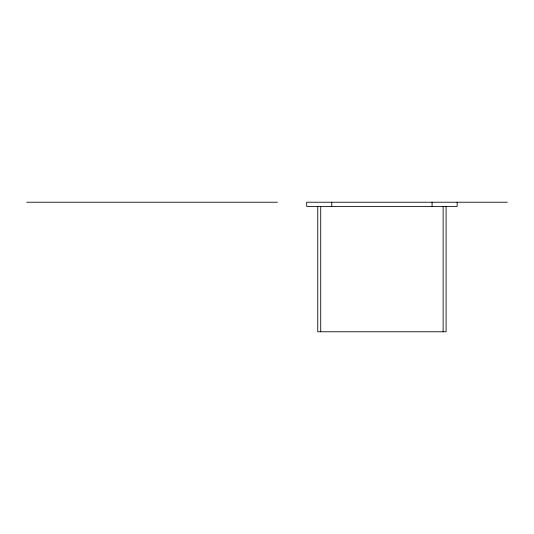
<?xml version="1.0" encoding="UTF-8"?>
<svg xmlns="http://www.w3.org/2000/svg" width="534" height="534" viewBox="0 0 534 534"><rect width="100%" height="100%" fill="white"/><g stroke="black" fill="none" stroke-linecap="round" stroke-linejoin="round"><path stroke-width="0.8" d="M26.7 202.226L277.446 202.226M507.3 202.226L306.703 202.226L306.703 206.404L457.151 206.404L457.151 202.226M446.09 206.404L446.09 331.774L317.763 331.774L317.763 206.404M443.133 206.404L443.133 331.774M432.073 202.226L432.073 206.404M331.774 202.226L331.774 206.404M320.714 206.404L320.714 331.774"/></g></svg>
